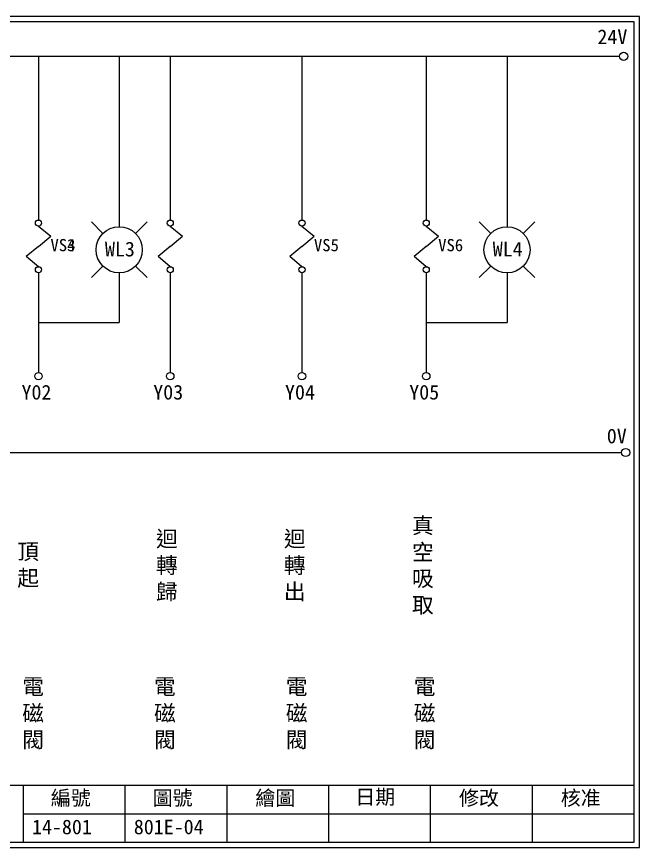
# Model space of a CAD drawing. Extents: x 889 to 1176, y 251 to 455.
# Drawn here: x 1023.2 to 1176.1, y 251.2 to 455.2 of the extents above; entities that cross this region are included whole.
import ezdxf

# ---------------------------------------------------------------- set-up
doc = ezdxf.new("R2010")
doc.units = 0
doc.layers.get('0').update_dxf_attribs({"linetype": 'CONTINUOUS'})
doc.layers.add('圖框層', color=7, linetype='CONTINUOUS')
doc.layers.add('標尺寸層', color=3, linetype='CONTINUOUS')
doc.styles.add('CNS', font='romanc.shx', dxfattribs={"bigfont": 'chineset.shx'})
doc.styles.add('STSL', font='KAIU.TTF')

msp = doc.modelspace()

# ---------------------------------------------------------------- linework, layer by layer
for p, q in [((1044.35, 401.93), (1041.52, 404.76)), ((1052.36, 401.93), (1055.19, 404.76)), ((1139.56, 401.93), (1136.73, 404.76)), ((1147.57, 401.93), (1150.4, 404.76)), ((1044.35, 393.92), (1041.52, 391.09)), ((1052.36, 393.92), (1055.19, 391.09)), ((1139.56, 393.92), (1136.73, 391.09)), ((1147.57, 393.92), (1150.4, 391.09))]:
    msp.add_line(p, q)
for centre in [(1172.21, 445.42), (1172.69, 348.15)]:
    msp.add_circle(centre, 1)
at = {"layer": '圖框層', "color": 7}
for p, q in [((1176.07, 455.16), (889.07, 455.16)), ((1176.07, 251.2), (1176.07, 455.16)), ((1174.82, 453.91), (890.32, 453.91)), ((1174.82, 252.44), (1174.82, 453.91)), ((890.32, 266.44), (1174.82, 266.44)), ((1024.82, 252.44), (1024.82, 266.44)), ((1049.82, 252.44), (1049.82, 266.44)), ((1074.82, 252.44), (1074.82, 266.44)), ((1099.82, 252.44), (1099.82, 266.44)), ((1124.82, 252.44), (1124.82, 266.44)), ((1149.82, 252.44), (1149.82, 266.44)), ((1024.82, 259.44), (1174.82, 259.44)), ((889.07, 251.2), (1176.07, 251.2)), ((890.32, 252.44), (1174.82, 252.44))]:
    msp.add_line(p, q, dxfattribs=at)
at = {"layer": '標尺寸層', "color": 7}
for p, q in [((893.61, 445.42), (1171.21, 445.42)), ((1028.52, 445.42), (1028.52, 405.22)), ((1048.35, 445.42), (1048.35, 403.59)), ((1060.87, 445.42), (1060.87, 405.22)), ((1093.22, 445.42), (1093.22, 405.22)), ((1123.73, 445.42), (1123.73, 405.22)), ((1143.57, 445.42), (1143.57, 403.59)), ((1028.52, 403.72), (1031.52, 401.23)), ((1060.87, 403.72), (1063.87, 401.23)), ((1093.22, 403.72), (1096.23, 401.23)), ((1123.73, 403.72), (1126.74, 401.23)), ((1028.52, 398.74), (1031.52, 401.23)), ((1060.87, 398.74), (1063.87, 401.23)), ((1093.22, 398.74), (1096.23, 401.23)), ((1123.73, 398.74), (1126.74, 401.23)), ((1028.52, 398.74), (1025.52, 396.25)), ((1060.87, 398.74), (1057.87, 396.25)), ((1093.22, 398.74), (1090.22, 396.25)), ((1123.73, 398.74), (1120.73, 396.25)), ((1028.52, 393.76), (1025.52, 396.25)), ((1060.87, 393.76), (1057.87, 396.25)), ((1093.22, 393.76), (1090.22, 396.25)), ((1123.73, 393.76), (1120.73, 396.25)), ((1028.52, 392.26), (1028.52, 367.81)), ((1048.35, 392.26), (1048.35, 380.04)), ((1060.87, 392.26), (1060.87, 367.81)), ((1093.22, 392.26), (1093.22, 367.81)), ((1123.73, 392.26), (1123.73, 367.81)), ((1143.57, 392.26), (1143.57, 380.04)), ((893.82, 348.15), (1171.69, 348.15))]:
    msp.add_line(p, q, dxfattribs=at)
at = {"layer": '標尺寸層'}
for p, q in [((1028.52, 380.04), (1048.35, 380.04)), ((1123.73, 380.04), (1143.57, 380.04))]:
    msp.add_line(p, q, dxfattribs=at)
at = {"layer": '標尺寸層', "color": 7}
for centre, radius in [((1028.52, 404.47), 0.751), ((1060.87, 404.47), 0.751), ((1093.22, 404.47), 0.751), ((1123.73, 404.47), 0.751), ((1048.35, 397.92), 5.66), ((1143.57, 397.92), 5.66), ((1028.52, 393.01), 0.751), ((1060.87, 393.01), 0.751), ((1093.22, 393.01), 0.751), ((1123.73, 393.01), 0.751), ((1028.52, 366.89), 0.92), ((1060.87, 366.89), 0.92), ((1093.22, 366.89), 0.92), ((1123.73, 366.89), 0.92)]:
    msp.add_circle(centre, radius, dxfattribs=at)

# ---------------------------------------------------------------- texts
at = {"layer": '圖框層', "color": 4, "style": 'STSL'}
for s, height, p in [('24V', 3.6, (1165.77, 448.41)), ('VS3', 3, (1031.46, 397.56)), ('VS4', 3, (1031.46, 397.56)), ('WL3', 3.6, (1044.84, 396.29)), ('VS5', 3, (1096.16, 397.56)), ('VS6', 3, (1126.67, 397.56)), ('WL4', 3.6, (1140.06, 396.29)), ('Y02', 3.6, (1024.35, 361.15)), ('Y03', 3.6, (1056.7, 361.15)), ('Y04', 3.6, (1089.05, 361.15)), ('Y05', 3.6, (1119.56, 361.15)), ('0V', 3.6, (1168.07, 350.4)), ('編號', 3.6, (1031.54, 261.53)), ('圖號', 3.6, (1056.54, 261.53)), ('繪圖', 3.6, (1081.76, 261.53)), ('日期', 3.6, (1106.29, 261.78)), ('修改', 3.6, (1131.76, 261.53)), ('核准', 3.6, (1156.76, 261.53)), ('14-801', 3.6, (1026.93, 254.42)), ('801E-04', 3.6, (1051.93, 254.42))]:
    msp.add_text(s, height=height, dxfattribs=at).set_placement(p)
at = {"layer": '標尺寸層', "color": 7, "char_height": 3.9, "attachment_point": 5, "style": 'CNS'}
for s, insert, width in [('{\\fDFKai-SB|b0|i0|c136|p65;真空吸取}', (1122.89, 320.26), 2.8481), ('{\\fDFKai-SB|b0|i0|c136|p65;迴轉歸}', (1060.03, 320.26), 2.8481), ('{\\fDFKai-SB|b0|i0|c136|p65;迴轉出}', (1091.44, 320.26), 2.8481), ('{\\fDFKai-SB|b0|i0|c136|p65;頂起}', (1025.99, 320.36), 2.8481), ('{\\fDFKai-SB|b0|i0|c136|p65;電磁閥}', (1027.2, 283.94), 8.6627), ('{\\fDFKai-SB|b0|i0|c136|p65;電磁閥}', (1059.56, 283.94), 8.6627), ('{\\fDFKai-SB|b0|i0|c136|p65;電磁閥}', (1091.91, 283.94), 8.6627), ('{\\fDFKai-SB|b0|i0|c136|p65;電磁閥}', (1123.34, 283.94), 8.6627)]:
    msp.add_mtext(s, dxfattribs=dict(at, insert=insert, width=width))

doc.saveas('drawing.dxf')
